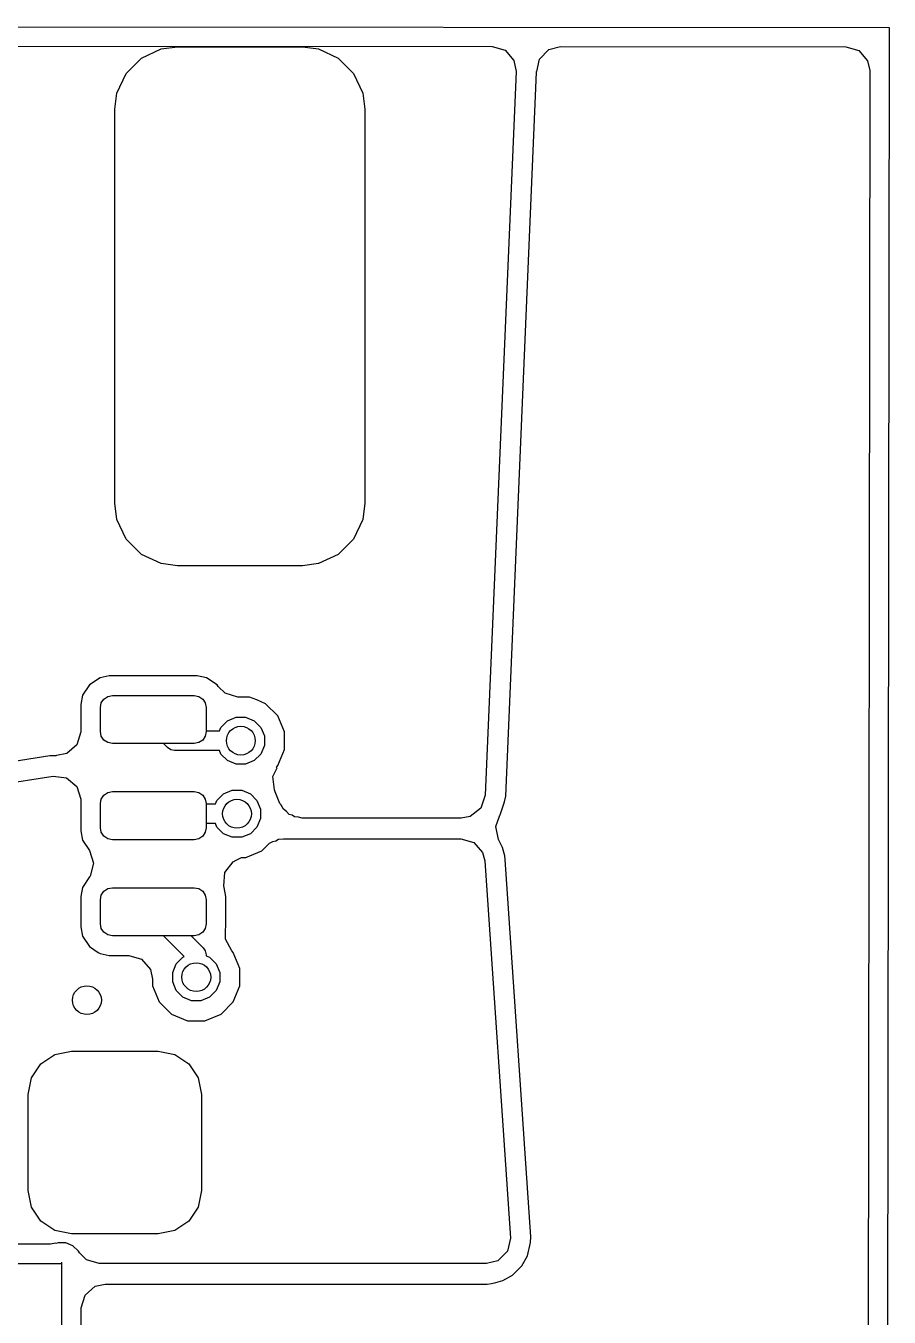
# Model space of a CAD drawing. Extents: x -28 to 34.6, y -6.7 to 48.3.
# Drawn here: x -14.2 to -9.72, y 41.53 to 48.25 of the extents above; entities that cross this region are included whole.
import ezdxf

# ---------------------------------------------------------------- set-up
doc = ezdxf.new("R2010")
doc.units = 0
doc.layers.add('BLACK', color=7, linetype='CONTINUOUS')

msp = doc.modelspace()

# ---------------------------------------------------------------- linework, layer by layer
at = {"layer": 'BLACK', "linetype": 'CONTINUOUS'}
for p, q in [((-21.654562, 48.2501), (-9.715668, 48.241502)), ((-9.715668, 48.241502), (-9.749238, 19.043125)), ((-14.266382, 48.14428), (-11.778798, 48.142489)), ((-13.60208, 48.082726), (-13.499784, 48.130428)), ((-13.60208, 48.082726), (-13.499784, 48.130428)), ((-13.499784, 48.130428), (-13.415668, 48.141502)), ((-13.499784, 48.130428), (-13.415668, 48.141502)), ((-13.415668, 48.141502), (-12.765668, 48.141502)), ((-13.415668, 48.141502), (-12.765668, 48.141502)), ((-12.765668, 48.141502), (-12.681552, 48.130428)), ((-12.765668, 48.141502), (-12.681552, 48.130428)), ((-12.681552, 48.130428), (-12.579256, 48.082726)), ((-12.681552, 48.130428), (-12.579256, 48.082726)), ((-11.778798, 48.142489), (-11.711775, 48.122756)), ((-11.711775, 48.122756), (-11.666059, 48.069919)), ((-11.533423, 48.077263), (-11.484198, 48.126848)), ((-11.484198, 48.126848), (-11.424287, 48.142233)), ((-11.424287, 48.142233), (-9.940336, 48.141165)), ((-9.940336, 48.141165), (-9.873312, 48.121432)), ((-9.873312, 48.121432), (-9.827596, 48.068595)), ((-13.681892, 48.002914), (-13.60208, 48.082726)), ((-13.681892, 48.002914), (-13.60208, 48.082726)), ((-12.579256, 48.082726), (-12.499444, 48.002914)), ((-12.579256, 48.082726), (-12.499444, 48.002914)), ((-11.666059, 48.069919), (-11.655003, 48.013192)), ((-11.547316, 48.012263), (-11.533423, 48.077263)), ((-9.827596, 48.068595), (-9.816427, 48.017022)), ((-13.729594, 47.900618), (-13.681892, 48.002914)), ((-13.729594, 47.900618), (-13.681892, 48.002914)), ((-12.499444, 48.002914), (-12.451742, 47.900618)), ((-12.499444, 48.002914), (-12.451742, 47.900618)), ((-11.655003, 48.013192), (-11.816014, 44.247305)), ((-11.709012, 44.24273), (-11.548001, 48.008617)), ((-11.54806, 48.01225), (-11.547846, 48.012254)), ((-11.548008, 48.009023), (-11.54806, 48.01225)), ((-11.548026, 48.008941), (-11.548008, 48.009023)), ((-11.548001, 48.008617), (-11.548026, 48.008941)), ((-11.547846, 48.012254), (-11.547845, 48.012261)), ((-11.547845, 48.012261), (-11.547718, 48.012256)), ((-11.547718, 48.012256), (-11.547316, 48.012263)), ((-9.816427, 48.017022), (-9.849703, 19.074798)), ((-13.740668, 47.816502), (-13.729594, 47.900618)), ((-13.740668, 47.816502), (-13.729594, 47.900618)), ((-12.451742, 47.900618), (-12.440668, 47.816502)), ((-12.451742, 47.900618), (-12.440668, 47.816502)), ((-13.740668, 45.766502), (-13.740668, 47.816502)), ((-13.740668, 45.766502), (-13.740668, 47.816502)), ((-12.440668, 47.816502), (-12.440668, 45.766502)), ((-12.440668, 47.816502), (-12.440668, 45.766502)), ((-13.729594, 45.682386), (-13.740668, 45.766502)), ((-13.729594, 45.682386), (-13.740668, 45.766502)), ((-12.440668, 45.766502), (-12.451742, 45.682386)), ((-12.440668, 45.766502), (-12.451742, 45.682386)), ((-13.681892, 45.58009), (-13.729594, 45.682386)), ((-13.681892, 45.58009), (-13.729594, 45.682386)), ((-12.451742, 45.682386), (-12.499444, 45.58009)), ((-12.451742, 45.682386), (-12.499444, 45.58009)), ((-13.60208, 45.500278), (-13.681892, 45.58009)), ((-13.60208, 45.500278), (-13.681892, 45.58009)), ((-12.499444, 45.58009), (-12.579256, 45.500278)), ((-12.499444, 45.58009), (-12.579256, 45.500278)), ((-13.499784, 45.452576), (-13.60208, 45.500278)), ((-13.499784, 45.452576), (-13.60208, 45.500278)), ((-12.579256, 45.500278), (-12.681552, 45.452576)), ((-12.579256, 45.500278), (-12.681552, 45.452576)), ((-13.415668, 45.441502), (-13.499784, 45.452576)), ((-13.415668, 45.441502), (-13.499784, 45.452576)), ((-12.765668, 45.441502), (-13.415668, 45.441502)), ((-12.765668, 45.441502), (-13.415668, 45.441502)), ((-12.681552, 45.452576), (-12.765668, 45.441502)), ((-12.681552, 45.452576), (-12.765668, 45.441502)), ((-13.87184, 44.822672), (-13.908217, 44.768229)), ((-13.817396, 44.859051), (-13.87184, 44.822672)), ((-13.817394, 44.859052), (-13.817396, 44.859051)), ((-13.769379, 44.868602), (-13.817394, 44.859052)), ((-13.311953, 44.868602), (-13.769379, 44.868602)), ((-13.263949, 44.859054), (-13.311953, 44.868602)), ((-13.263942, 44.859051), (-13.263949, 44.859054)), ((-13.209499, 44.822674), (-13.263942, 44.859051)), ((-13.20351, 44.813711), (-13.209499, 44.822674)), ((-13.167447, 44.778287), (-13.20351, 44.813711)), ((-13.90822, 44.768222), (-13.917768, 44.720219)), ((-13.908217, 44.768229), (-13.90822, 44.768222)), ((-13.81091, 44.72792), (-13.797362, 44.748196)), ((-13.81091, 44.72792), (-13.797362, 44.748196)), ((-13.81091, 44.72792), (-13.797362, 44.748196)), ((-13.797362, 44.748196), (-13.777086, 44.761744)), ((-13.797362, 44.748196), (-13.777086, 44.761744)), ((-13.797362, 44.748196), (-13.777086, 44.761744)), ((-13.777086, 44.761744), (-13.753168, 44.766502)), ((-13.777086, 44.761744), (-13.753168, 44.766502)), ((-13.777086, 44.761744), (-13.753168, 44.766502)), ((-13.753168, 44.766502), (-13.328168, 44.766502)), ((-13.753168, 44.766502), (-13.328168, 44.766502)), ((-13.753168, 44.766502), (-13.328168, 44.766502)), ((-13.328168, 44.766502), (-13.30425, 44.761744)), ((-13.328168, 44.766502), (-13.30425, 44.761744)), ((-13.328168, 44.766502), (-13.30425, 44.761744)), ((-13.30425, 44.761744), (-13.283974, 44.748196)), ((-13.30425, 44.761744), (-13.283974, 44.748196)), ((-13.30425, 44.761744), (-13.283974, 44.748196)), ((-13.283974, 44.748196), (-13.270426, 44.72792)), ((-13.283974, 44.748196), (-13.270426, 44.72792)), ((-13.283974, 44.748196), (-13.270426, 44.72792)), ((-13.100408, 44.758602), (-13.167447, 44.778287)), ((-13.040495, 44.758602), (-13.100408, 44.758602)), ((-13.040494, 44.758602), (-13.040495, 44.758602)), ((-13.003205, 44.743156), (-13.040494, 44.758602)), ((-12.957026, 44.724028), (-13.003205, 44.743156)), ((-13.917768, 44.720219), (-13.917768, 44.577385)), ((-13.815668, 44.704002), (-13.81091, 44.72792)), ((-13.815668, 44.704002), (-13.81091, 44.72792)), ((-13.815668, 44.704002), (-13.81091, 44.72792)), ((-13.815668, 44.579002), (-13.815668, 44.704002)), ((-13.815668, 44.579002), (-13.815668, 44.704002)), ((-13.815668, 44.579002), (-13.815668, 44.704002)), ((-13.270426, 44.72792), (-13.265668, 44.704002)), ((-13.270426, 44.72792), (-13.265668, 44.704002)), ((-13.270426, 44.72792), (-13.265668, 44.704002)), ((-13.265668, 44.704002), (-13.265668, 44.582302)), ((-13.265668, 44.704002), (-13.265668, 44.579002)), ((-13.265668, 44.704002), (-13.265668, 44.579002)), ((-12.893142, 44.660144), (-12.957026, 44.724028)), ((-13.189602, 44.600948), (-13.155114, 44.635436)), ((-13.155114, 44.635436), (-13.110054, 44.6541)), ((-13.110054, 44.6541), (-13.061282, 44.6541)), ((-13.061282, 44.6541), (-13.016222, 44.635436)), ((-13.016222, 44.635436), (-12.981734, 44.600948)), ((-12.858568, 44.576675), (-12.893142, 44.660144)), ((-13.917768, 44.577385), (-13.937453, 44.510346)), ((-13.81091, 44.555084), (-13.815668, 44.579002)), ((-13.81091, 44.555084), (-13.815668, 44.579002)), ((-13.81091, 44.555084), (-13.815668, 44.579002)), ((-13.797362, 44.534808), (-13.81091, 44.555084)), ((-13.797362, 44.534808), (-13.81091, 44.555084)), ((-13.797362, 44.534808), (-13.81091, 44.555084)), ((-13.270426, 44.555084), (-13.283974, 44.534808)), ((-13.270426, 44.555084), (-13.283974, 44.534808)), ((-13.265668, 44.579002), (-13.270426, 44.555084)), ((-13.265668, 44.579002), (-13.270426, 44.555084)), ((-13.265668, 44.582302), (-13.197325, 44.582302)), ((-13.197325, 44.582302), (-13.189602, 44.600948)), ((-12.981734, 44.600948), (-12.96307, 44.555888)), ((-12.96307, 44.555888), (-12.96307, 44.507116)), ((-12.858568, 44.486329), (-12.858568, 44.576675)), ((-13.937453, 44.510346), (-13.990257, 44.464591)), ((-13.777086, 44.52126), (-13.797362, 44.534808)), ((-13.777086, 44.52126), (-13.797362, 44.534808)), ((-13.777086, 44.52126), (-13.797362, 44.534808)), ((-13.753168, 44.516502), (-13.777086, 44.52126)), ((-13.753168, 44.516502), (-13.777086, 44.52126)), ((-13.753168, 44.516502), (-13.777086, 44.52126)), ((-13.48751, 44.516502), (-13.753168, 44.516502)), ((-13.328168, 44.516502), (-13.753168, 44.516502)), ((-13.328168, 44.516502), (-13.753168, 44.516502)), ((-13.466589, 44.495581), (-13.48751, 44.516502)), ((-13.450109, 44.48457), (-13.466589, 44.495581)), ((-13.450108, 44.484569), (-13.450109, 44.48457)), ((-13.430668, 44.480702), (-13.450108, 44.484569)), ((-13.197325, 44.480702), (-13.430668, 44.480702)), ((-13.30425, 44.52126), (-13.328168, 44.516502)), ((-13.30425, 44.52126), (-13.328168, 44.516502)), ((-13.283974, 44.534808), (-13.30425, 44.52126)), ((-13.283974, 44.534808), (-13.30425, 44.52126)), ((-13.189602, 44.462056), (-13.197325, 44.480702)), ((-12.96307, 44.507116), (-12.981734, 44.462056)), ((-12.893142, 44.40286), (-12.858568, 44.486329)), ((-14.077999, 44.453066), (-14.394293, 44.40286)), ((-14.077996, 44.453066), (-14.077999, 44.453066)), ((-14.047514, 44.453511), (-14.077996, 44.453066)), ((-14.047511, 44.453511), (-14.047514, 44.453511)), ((-14.043087, 44.453575), (-14.047511, 44.453511)), ((-13.990257, 44.464591), (-14.043103, 44.45465)), ((-14.043103, 44.45465), (-14.043087, 44.453575)), ((-13.155114, 44.427568), (-13.189602, 44.462056)), ((-13.110054, 44.408904), (-13.155114, 44.427568)), ((-13.061282, 44.408904), (-13.110054, 44.408904)), ((-13.016222, 44.427568), (-13.061282, 44.408904)), ((-12.981734, 44.462056), (-13.016222, 44.427568)), ((-12.899927, 44.392706), (-12.893146, 44.402857)), ((-12.893146, 44.402857), (-12.893142, 44.40286)), ((-14.386323, 44.295684), (-14.061206, 44.34729)), ((-14.061206, 44.34729), (-13.991911, 44.338358)), ((-13.991911, 44.338358), (-13.938444, 44.29338)), ((-12.91899, 44.345696), (-12.89658, 44.39047)), ((-12.911521, 44.276229), (-12.91899, 44.345696)), ((-12.89658, 44.39047), (-12.899927, 44.392706)), ((-13.938444, 44.29338), (-13.917781, 44.226635)), ((-13.175114, 44.255436), (-13.130054, 44.2741)), ((-13.130054, 44.2741), (-13.081282, 44.2741)), ((-13.081282, 44.2741), (-13.036222, 44.255436)), ((-12.907218, 44.265841), (-12.911521, 44.276229)), ((-13.917781, 44.226635), (-13.917768, 44.224824)), ((-13.917768, 44.224824), (-13.917768, 44.062792)), ((-13.815668, 44.204002), (-13.81091, 44.22792)), ((-13.815668, 44.204002), (-13.81091, 44.22792)), ((-13.815668, 44.204002), (-13.81091, 44.22792)), ((-13.815668, 44.079002), (-13.815668, 44.204002)), ((-13.815668, 44.079002), (-13.815668, 44.204002)), ((-13.815668, 44.079002), (-13.815668, 44.204002)), ((-13.81091, 44.22792), (-13.797362, 44.248196)), ((-13.81091, 44.22792), (-13.797362, 44.248196)), ((-13.81091, 44.22792), (-13.797362, 44.248196)), ((-13.797362, 44.248196), (-13.777086, 44.261744)), ((-13.797362, 44.248196), (-13.777086, 44.261744)), ((-13.797362, 44.248196), (-13.777086, 44.261744)), ((-13.777086, 44.261744), (-13.753168, 44.266502)), ((-13.777086, 44.261744), (-13.753168, 44.266502)), ((-13.777086, 44.261744), (-13.753168, 44.266502)), ((-13.753168, 44.266502), (-13.328168, 44.266502)), ((-13.753168, 44.266502), (-13.328168, 44.266502)), ((-13.753168, 44.266502), (-13.328168, 44.266502)), ((-13.328168, 44.266502), (-13.30425, 44.261744)), ((-13.328168, 44.266502), (-13.30425, 44.261744)), ((-13.328168, 44.266502), (-13.30425, 44.261744)), ((-13.30425, 44.261744), (-13.283974, 44.248196)), ((-13.30425, 44.261744), (-13.283974, 44.248196)), ((-13.30425, 44.261744), (-13.283974, 44.248196)), ((-13.283974, 44.248196), (-13.270426, 44.22792)), ((-13.283974, 44.248196), (-13.270426, 44.22792)), ((-13.283974, 44.248196), (-13.270426, 44.22792)), ((-13.270426, 44.22792), (-13.265668, 44.204002)), ((-13.270426, 44.22792), (-13.265668, 44.204002)), ((-13.270426, 44.22792), (-13.265668, 44.204002)), ((-13.265668, 44.204002), (-13.265668, 44.202302)), ((-13.265668, 44.204002), (-13.265668, 44.079002)), ((-13.265668, 44.204002), (-13.265668, 44.079002)), ((-13.265668, 44.202302), (-13.217325, 44.202302)), ((-13.217325, 44.202302), (-13.209602, 44.220948)), ((-13.209602, 44.220948), (-13.175114, 44.255436)), ((-13.036222, 44.255436), (-13.001734, 44.220948)), ((-13.001734, 44.220948), (-12.98307, 44.175888)), ((-12.882077, 44.205148), (-12.907218, 44.265841)), ((-12.880311, 44.201091), (-12.882077, 44.205148)), ((-12.878278, 44.198745), (-12.880311, 44.201091)), ((-11.816014, 44.247305), (-11.838544, 44.181168)), ((-11.737165, 44.146633), (-11.714635, 44.21277)), ((-11.714635, 44.21277), (-11.709012, 44.24273)), ((-12.98307, 44.175888), (-12.98307, 44.127116)), ((-12.864068, 44.174795), (-12.878278, 44.198745)), ((-12.847646, 44.163393), (-12.864068, 44.174795)), ((-12.834556, 44.148287), (-12.847646, 44.163393)), ((-12.819537, 44.143877), (-12.834556, 44.148287)), ((-12.806675, 44.134947), (-12.819537, 44.143877)), ((-12.786697, 44.134234), (-12.806675, 44.134947)), ((-12.767517, 44.128602), (-12.786697, 44.134234)), ((-11.893255, 44.13771), (-11.939901, 44.128602)), ((-11.838544, 44.181168), (-11.893255, 44.13771)), ((-11.760094, 44.085246), (-11.740563, 44.138412)), ((-11.74119, 44.138731), (-11.738517, 44.143979)), ((-11.740563, 44.138412), (-11.74119, 44.138731)), ((-11.738517, 44.143979), (-11.737952, 44.145517)), ((-11.737952, 44.145517), (-11.737165, 44.146633)), ((-13.81091, 44.055084), (-13.815668, 44.079002)), ((-13.81091, 44.055084), (-13.815668, 44.079002)), ((-13.81091, 44.055084), (-13.815668, 44.079002)), ((-13.265668, 44.079002), (-13.270426, 44.055084)), ((-13.265668, 44.079002), (-13.270426, 44.055084)), ((-13.265668, 44.079002), (-13.270426, 44.055084)), ((-13.217325, 44.100702), (-13.265668, 44.100702)), ((-13.265668, 44.100702), (-13.265668, 44.079002)), ((-13.209602, 44.082056), (-13.217325, 44.100702)), ((-13.175114, 44.047568), (-13.209602, 44.082056)), ((-13.001734, 44.082056), (-13.036222, 44.047568)), ((-12.98307, 44.127116), (-13.001734, 44.082056)), ((-11.939901, 44.128602), (-12.767517, 44.128602)), ((-11.746528, 44.016707), (-11.760094, 44.085246)), ((-13.917768, 44.062792), (-13.908218, 44.014778)), ((-13.908218, 44.014778), (-13.908216, 44.014772)), ((-13.908216, 44.014772), (-13.87188, 43.960392)), ((-13.797362, 44.034808), (-13.81091, 44.055084)), ((-13.797362, 44.034808), (-13.81091, 44.055084)), ((-13.797362, 44.034808), (-13.81091, 44.055084)), ((-13.777086, 44.02126), (-13.797362, 44.034808)), ((-13.777086, 44.02126), (-13.797362, 44.034808)), ((-13.777086, 44.02126), (-13.797362, 44.034808)), ((-13.753168, 44.016502), (-13.777086, 44.02126)), ((-13.753168, 44.016502), (-13.777086, 44.02126)), ((-13.753168, 44.016502), (-13.777086, 44.02126)), ((-13.328168, 44.016502), (-13.753168, 44.016502)), ((-13.328168, 44.016502), (-13.753168, 44.016502)), ((-13.328168, 44.016502), (-13.753168, 44.016502)), ((-13.30425, 44.02126), (-13.328168, 44.016502)), ((-13.30425, 44.02126), (-13.328168, 44.016502)), ((-13.30425, 44.02126), (-13.328168, 44.016502)), ((-13.283974, 44.034808), (-13.30425, 44.02126)), ((-13.283974, 44.034808), (-13.30425, 44.02126)), ((-13.283974, 44.034808), (-13.30425, 44.02126)), ((-13.270426, 44.055084), (-13.283974, 44.034808)), ((-13.270426, 44.055084), (-13.283974, 44.034808)), ((-13.270426, 44.055084), (-13.283974, 44.034808)), ((-13.130054, 44.028904), (-13.175114, 44.047568)), ((-13.081282, 44.028904), (-13.130054, 44.028904)), ((-13.036222, 44.047568), (-13.081282, 44.028904)), ((-12.93699, 43.999013), (-12.919578, 44.007913)), ((-12.919578, 44.007913), (-12.903688, 44.010919)), ((-12.903688, 44.010919), (-12.889496, 44.018668)), ((-12.889496, 44.018668), (-12.863138, 44.021502)), ((-12.863138, 44.021502), (-11.941537, 44.021502)), ((-11.941537, 44.021502), (-11.874498, 44.001817)), ((-11.874498, 44.001817), (-11.828743, 43.949013)), ((-11.724922, 43.975311), (-11.746528, 44.016707)), ((-13.87188, 43.960392), (-13.851002, 43.893715)), ((-13.060495, 43.924402), (-12.977026, 43.958976)), ((-12.977026, 43.958976), (-12.93699, 43.999013)), ((-11.828743, 43.949013), (-11.817822, 43.905899)), ((-11.714001, 43.932197), (-11.724922, 43.975311)), ((-11.710968, 43.913152), (-11.714001, 43.932197)), ((-13.851002, 43.893715), (-13.869487, 43.826335)), ((-13.168478, 43.845805), (-13.125614, 43.900981)), ((-13.125614, 43.900981), (-13.109529, 43.910813)), ((-13.109529, 43.910813), (-13.082946, 43.924402)), ((-13.082946, 43.924402), (-13.060495, 43.924402)), ((-11.817822, 43.905899), (-11.684654, 41.943899)), ((-11.5778, 41.951152), (-11.710968, 43.913152)), ((-13.871879, 43.822613), (-13.908218, 43.768228)), ((-13.869487, 43.826335), (-13.871879, 43.822613)), ((-13.174707, 43.776213), (-13.168478, 43.845805)), ((-13.90822, 43.768222), (-13.917768, 43.720219)), ((-13.908218, 43.768228), (-13.90822, 43.768222)), ((-13.81091, 43.72792), (-13.797362, 43.748196)), ((-13.81091, 43.72792), (-13.797362, 43.748196)), ((-13.81091, 43.72792), (-13.797362, 43.748196)), ((-13.797362, 43.748196), (-13.777086, 43.761744)), ((-13.797362, 43.748196), (-13.777086, 43.761744)), ((-13.797362, 43.748196), (-13.777086, 43.761744)), ((-13.777086, 43.761744), (-13.753168, 43.766502)), ((-13.777086, 43.761744), (-13.753168, 43.766502)), ((-13.777086, 43.761744), (-13.753168, 43.766502)), ((-13.753168, 43.766502), (-13.328168, 43.766502)), ((-13.753168, 43.766502), (-13.328168, 43.766502)), ((-13.753168, 43.766502), (-13.328168, 43.766502)), ((-13.328168, 43.766502), (-13.30425, 43.761744)), ((-13.328168, 43.766502), (-13.30425, 43.761744)), ((-13.328168, 43.766502), (-13.30425, 43.761744)), ((-13.30425, 43.761744), (-13.283974, 43.748196)), ((-13.30425, 43.761744), (-13.283974, 43.748196)), ((-13.30425, 43.761744), (-13.283974, 43.748196)), ((-13.283974, 43.748196), (-13.270426, 43.72792)), ((-13.283974, 43.748196), (-13.270426, 43.72792)), ((-13.283974, 43.748196), (-13.270426, 43.72792)), ((-13.173119, 43.768228), (-13.174707, 43.776213)), ((-13.173118, 43.768226), (-13.173119, 43.768228)), ((-13.163569, 43.720214), (-13.173118, 43.768226)), ((-13.917768, 43.720219), (-13.917768, 43.562792)), ((-13.815668, 43.704002), (-13.81091, 43.72792)), ((-13.815668, 43.704002), (-13.81091, 43.72792)), ((-13.815668, 43.704002), (-13.81091, 43.72792)), ((-13.815668, 43.579002), (-13.815668, 43.704002)), ((-13.815668, 43.579002), (-13.815668, 43.704002)), ((-13.815668, 43.579002), (-13.815668, 43.704002)), ((-13.270426, 43.72792), (-13.265668, 43.704002)), ((-13.270426, 43.72792), (-13.265668, 43.704002)), ((-13.270426, 43.72792), (-13.265668, 43.704002)), ((-13.265668, 43.704002), (-13.265668, 43.579002)), ((-13.265668, 43.704002), (-13.265668, 43.579002)), ((-13.265668, 43.704002), (-13.265668, 43.579002)), ((-13.163568, 43.562789), (-13.163569, 43.720214)), ((-13.917768, 43.562792), (-13.908218, 43.514778)), ((-13.81091, 43.555084), (-13.815668, 43.579002)), ((-13.81091, 43.555084), (-13.815668, 43.579002)), ((-13.81091, 43.555084), (-13.815668, 43.579002)), ((-13.797362, 43.534808), (-13.81091, 43.555084)), ((-13.797362, 43.534808), (-13.81091, 43.555084)), ((-13.797362, 43.534808), (-13.81091, 43.555084)), ((-13.777086, 43.52126), (-13.797362, 43.534808)), ((-13.777086, 43.52126), (-13.797362, 43.534808)), ((-13.777086, 43.52126), (-13.797362, 43.534808)), ((-13.283974, 43.534808), (-13.30425, 43.52126)), ((-13.283974, 43.534808), (-13.30425, 43.52126)), ((-13.283974, 43.534808), (-13.30425, 43.52126)), ((-13.270426, 43.555084), (-13.283974, 43.534808)), ((-13.270426, 43.555084), (-13.283974, 43.534808)), ((-13.270426, 43.555084), (-13.283974, 43.534808)), ((-13.265668, 43.579002), (-13.270426, 43.555084)), ((-13.265668, 43.579002), (-13.270426, 43.555084)), ((-13.265668, 43.579002), (-13.270426, 43.555084)), ((-13.166203, 43.549543), (-13.163568, 43.562789)), ((-13.165752, 43.498992), (-13.166203, 43.549543)), ((-13.908218, 43.514778), (-13.908217, 43.514775)), ((-13.908217, 43.514775), (-13.871838, 43.460331)), ((-13.753168, 43.516502), (-13.777086, 43.52126)), ((-13.753168, 43.516502), (-13.777086, 43.52126)), ((-13.753168, 43.516502), (-13.777086, 43.52126)), ((-13.48751, 43.516502), (-13.753168, 43.516502)), ((-13.328168, 43.516502), (-13.753168, 43.516502)), ((-13.328168, 43.516502), (-13.753168, 43.516502)), ((-13.379452, 43.408444), (-13.48751, 43.516502)), ((-13.328168, 43.516502), (-13.343826, 43.516502)), ((-13.343826, 43.516502), (-13.281347, 43.454023)), ((-13.30425, 43.52126), (-13.328168, 43.516502)), ((-13.30425, 43.52126), (-13.328168, 43.516502)), ((-13.30425, 43.52126), (-13.328168, 43.516502)), ((-13.132267, 43.437669), (-13.165752, 43.498992)), ((-13.871838, 43.460331), (-13.826659, 43.430144)), ((-13.826659, 43.430144), (-13.817392, 43.423952)), ((-13.817392, 43.423952), (-13.817389, 43.423952)), ((-13.817389, 43.423952), (-13.817388, 43.423951)), ((-13.817388, 43.423951), (-13.801244, 43.42074)), ((-13.801244, 43.42074), (-13.769381, 43.414402)), ((-13.769381, 43.414402), (-13.668368, 43.414403)), ((-13.668368, 43.414403), (-13.60133, 43.394719)), ((-13.60133, 43.394719), (-13.555574, 43.341916)), ((-13.421202, 43.370948), (-13.386714, 43.405436)), ((-13.386714, 43.405436), (-13.379452, 43.408444)), ((-13.281347, 43.454023), (-13.270335, 43.437543)), ((-13.270335, 43.437543), (-13.270335, 43.437542)), ((-13.270335, 43.437542), (-13.266468, 43.418102)), ((-13.266468, 43.418102), (-13.266468, 43.41316)), ((-13.266468, 43.41316), (-13.247822, 43.405436)), ((-13.247822, 43.405436), (-13.213334, 43.370948)), ((-13.124742, 43.430144), (-13.132267, 43.437669)), ((-13.090168, 43.346675), (-13.124742, 43.430144)), ((-13.555574, 43.341916), (-13.544368, 43.290403)), ((-13.439866, 43.325888), (-13.421202, 43.370948)), ((-13.213334, 43.370948), (-13.19467, 43.325888)), ((-13.090168, 43.256329), (-13.090168, 43.346675)), ((-13.544368, 43.290403), (-13.544368, 43.256329)), ((-13.439866, 43.277116), (-13.439866, 43.325888)), ((-13.421202, 43.232056), (-13.439866, 43.277116)), ((-13.19467, 43.277116), (-13.213334, 43.232056)), ((-13.19467, 43.325888), (-13.19467, 43.277116)), ((-13.544368, 43.256329), (-13.509794, 43.17286)), ((-13.386714, 43.197568), (-13.421202, 43.232056)), ((-13.341654, 43.178904), (-13.386714, 43.197568)), ((-13.247822, 43.197568), (-13.292882, 43.178904)), ((-13.213334, 43.232056), (-13.247822, 43.197568)), ((-13.124742, 43.17286), (-13.090168, 43.256329)), ((-13.509794, 43.17286), (-13.44591, 43.108976)), ((-13.292882, 43.178904), (-13.341654, 43.178904)), ((-13.188626, 43.108976), (-13.124742, 43.17286)), ((-13.44591, 43.108976), (-13.362441, 43.074402)), ((-13.362441, 43.074402), (-13.362439, 43.074402)), ((-13.362439, 43.074402), (-13.272097, 43.074402)), ((-13.272097, 43.074402), (-13.272095, 43.074402)), ((-13.272095, 43.074402), (-13.188626, 43.108976)), ((-14.124767, 42.850601), (-14.051772, 42.899375)), ((-14.124767, 42.850601), (-14.051772, 42.899375)), ((-14.051772, 42.899375), (-13.965668, 42.916502)), ((-14.051772, 42.899375), (-13.965668, 42.916502)), ((-13.965668, 42.916502), (-13.515668, 42.916502)), ((-13.965668, 42.916502), (-13.515668, 42.916502)), ((-13.515668, 42.916502), (-13.429564, 42.899375)), ((-13.515668, 42.916502), (-13.429564, 42.899375)), ((-13.429564, 42.899375), (-13.356569, 42.850601)), ((-13.429564, 42.899375), (-13.356569, 42.850601)), ((-14.173541, 42.777606), (-14.124767, 42.850601)), ((-14.173541, 42.777606), (-14.124767, 42.850601)), ((-13.356569, 42.850601), (-13.307795, 42.777606)), ((-13.356569, 42.850601), (-13.307795, 42.777606)), ((-14.190668, 42.691502), (-14.173541, 42.777606)), ((-14.190668, 42.691502), (-14.173541, 42.777606)), ((-13.307795, 42.777606), (-13.290668, 42.691502)), ((-13.307795, 42.777606), (-13.290668, 42.691502)), ((-14.190668, 42.191502), (-14.190668, 42.691502)), ((-14.190668, 42.191502), (-14.190668, 42.691502)), ((-13.290668, 42.691502), (-13.290668, 42.191502)), ((-13.290668, 42.691502), (-13.290668, 42.191502)), ((-14.173541, 42.105398), (-14.190668, 42.191502)), ((-14.173541, 42.105398), (-14.190668, 42.191502)), ((-13.290668, 42.191502), (-13.307795, 42.105398)), ((-13.290668, 42.191502), (-13.307795, 42.105398)), ((-14.124767, 42.032403), (-14.173541, 42.105398)), ((-14.124767, 42.032403), (-14.173541, 42.105398)), ((-13.307795, 42.105398), (-13.356569, 42.032403)), ((-13.307795, 42.105398), (-13.356569, 42.032403)), ((-14.051772, 41.983629), (-14.124767, 42.032403)), ((-14.051772, 41.983629), (-14.124767, 42.032403)), ((-13.356569, 42.032403), (-13.429564, 41.983629)), ((-13.356569, 42.032403), (-13.429564, 41.983629)), ((-14.047734, 41.91786), (-14.075484, 41.91232)), ((-13.965668, 41.966502), (-14.051772, 41.983629)), ((-13.965668, 41.966502), (-14.051772, 41.983629)), ((-14.047439, 41.916377), (-14.047734, 41.91786)), ((-14.035464, 41.918759), (-14.047439, 41.916377)), ((-14.035461, 41.91876), (-14.035464, 41.918759)), ((-13.995479, 41.91876), (-14.035461, 41.91876)), ((-13.995478, 41.91876), (-13.995479, 41.91876)), ((-13.958542, 41.903461), (-13.995478, 41.91876)), ((-13.515668, 41.966502), (-13.965668, 41.966502)), ((-13.515668, 41.966502), (-13.965668, 41.966502)), ((-13.429564, 41.983629), (-13.515668, 41.966502)), ((-13.429564, 41.983629), (-13.515668, 41.966502)), ((-11.684654, 41.943899), (-11.699753, 41.87568)), ((-11.595184, 41.852536), (-11.580085, 41.920755)), ((-11.580085, 41.920755), (-11.5778, 41.951152)), ((-14.075484, 41.91232), (-14.373503, 41.911862)), ((-13.930271, 41.87519), (-13.958542, 41.903461)), ((-13.924537, 41.866609), (-13.930271, 41.87519)), ((-13.888475, 41.831187), (-13.924537, 41.866609)), ((-11.699753, 41.87568), (-11.749338, 41.826455)), ((-11.624298, 41.799673), (-11.595184, 41.852536)), ((-27.305668, 41.791502), (-14.015926, 41.81191)), ((-14.01547, 31.44826), (-14.01547, 41.81826)), ((-13.821436, 41.811502), (-13.888475, 41.831187)), ((-11.808369, 41.811502), (-13.821436, 41.811502)), ((-11.749338, 41.826455), (-11.808369, 41.811502)), ((-11.673883, 41.750448), (-11.624298, 41.799673)), ((-11.760433, 41.713163), (-11.723039, 41.722634)), ((-11.723039, 41.722634), (-11.673883, 41.750448)), ((-13.895285, 41.647441), (-13.842481, 41.693196)), ((-13.842481, 41.693196), (-13.79097, 41.704402)), ((-13.79097, 41.704402), (-11.808368, 41.704402)), ((-11.808368, 41.704402), (-11.805082, 41.704812)), ((-11.805082, 41.704812), (-11.78207, 41.707681)), ((-11.78207, 41.707681), (-11.78206, 41.707684)), ((-11.78206, 41.707684), (-11.782057, 41.707684)), ((-11.782057, 41.707684), (-11.760433, 41.713163)), ((-13.91497, 41.580402), (-13.895285, 41.647441)), ((-13.91497, 31.549882), (-13.91497, 41.580402))]:
    msp.add_line(p, q, dxfattribs=at)
at = {"layer": 'BLACK'}
for centre in [(-13.085668, 44.531502), (-13.105668, 44.151502), (-13.317268, 43.301502), (-13.885668, 43.181502)]:
    msp.add_circle(centre, 0.075, dxfattribs=at)

doc.saveas('drawing.dxf')
